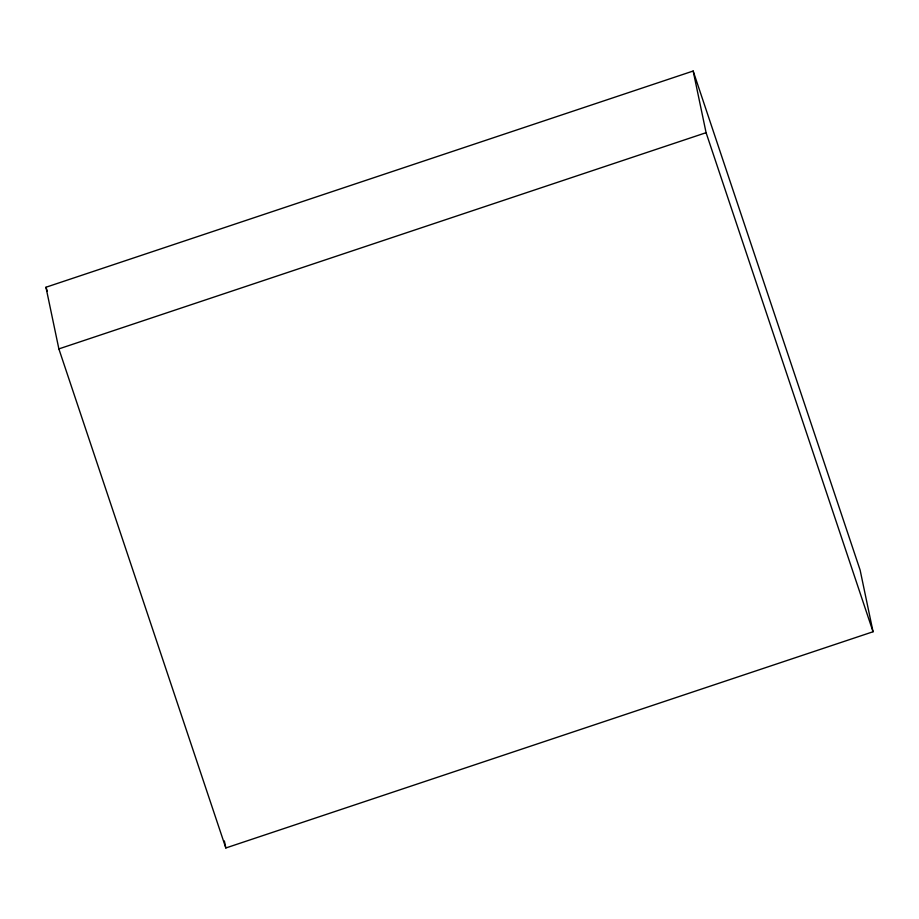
<?xml version="1.0" encoding="UTF-8"?>
<svg xmlns="http://www.w3.org/2000/svg" width="919" height="919" viewBox="0 0 919 919"><rect width="100%" height="100%" fill="white"/><g stroke="black" fill="none" stroke-linecap="round" stroke-linejoin="round"><path stroke-width="1.38" d="M45.95 287.245L693.167 71.027L860.127 570.102L873.05 631.755L225.833 847.973L58.873 348.898L45.95 287.245L47.317 291.323M58.873 348.898L706.091 132.692L693.167 71.027M706.091 132.692L873.05 631.755M224.362 840.965L225.833 847.973"/></g></svg>
